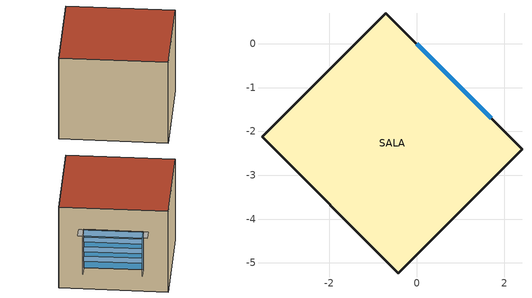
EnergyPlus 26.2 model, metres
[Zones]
SALA
 floor adiabatic (PAREDE): 2.4,-2.4 -0.42,-5.23 -3.54,-2.12 -0.71,0.71 z-1
 wall outside (PAREDE): 2.4,-2.4 -0.71,0.71 -3.54,-2.12 -0.42,-5.23 2.4,-2.4 z-1:2.8
 window (VIDRO): 1.7,-1.7 0,0 z0:1.8
 roof outside (PAREDE): -0.71,0.71 -3.54,-2.12 -0.42,-5.23 2.4,-2.4 z2.8
shading: 1.7,-1.7 2.05,-1.34 / 0,0 0.35,0.35 z0:1.8; -0.14,0.14 1.84,-1.84 2.19,-1.48 0.21,0.49 z1.8; 0.07,0.07,1.5 1.77,-1.63,1.5 1.87,-1.53,1.36 0.17,0.17,1.36; 0.07,0.07,1.05 1.77,-1.63,1.05 1.87,-1.53,0.91 0.17,0.17,0.91; 0.07,0.07,0.6 1.77,-1.63,0.6 1.87,-1.53,0.46 0.17,0.17,0.46
[Building]
Verificacao F3.8 grelha-laminas-nordeste: 0, Suburbs, 0.04, 0.4, FullExterior, 25, 6
[Material:NoMass]
PAREDE: MediumRough, 1, 0.9, 0.7, 0.7
[Construction]
PAREDE: PAREDE
VIDRO: VIDRO
[WindowMaterial:SimpleGlazingSystem]
VIDRO: 5.8, 0.8, 0.85
[Zone]
SALA
